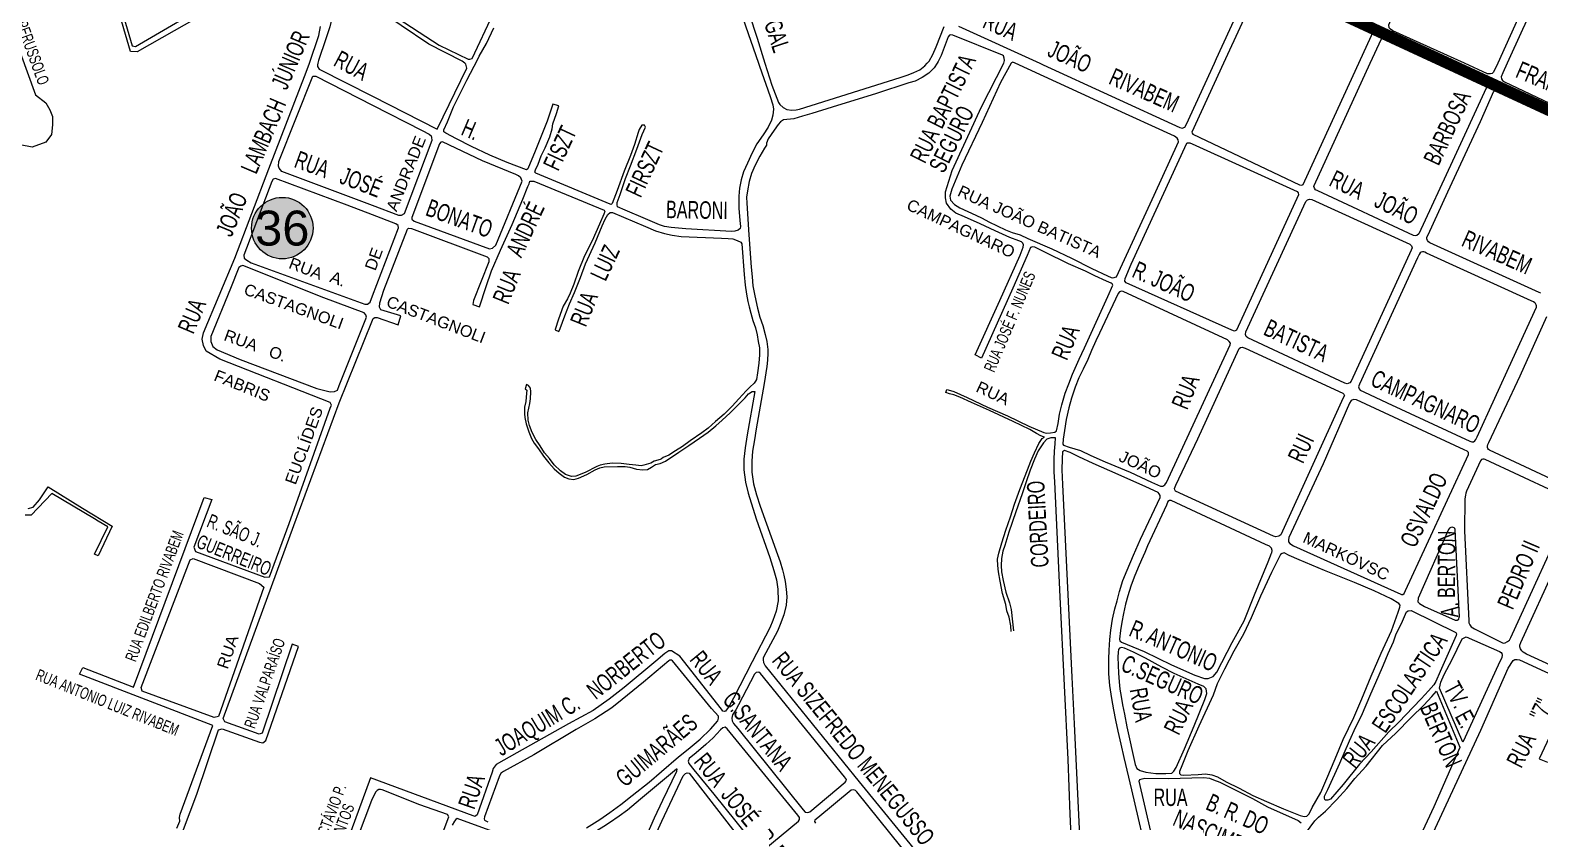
# Model space of a CAD drawing. Header units: millimetres. Extents: x 617885 to 663705, y 7172943 to 7234736.
# Drawn here: x 646306 to 647603, y 7182148 to 7182828 of the extents above; entities that cross this region are included whole.
import ezdxf
from ezdxf.enums import TextEntityAlignment as Align

# ---------------------------------------------------------------- set-up
doc = ezdxf.new("R2010")
doc.units = ezdxf.units.MM
doc.layers.add('BAIRROS', color=12, linetype='Continuous')
doc.layers.add('Equipamentos Públicos', color=171, linetype='Continuous')
doc.layers.add('TOP_VIAS 10.000', color=7, linetype='Continuous', lineweight=9)
doc.layers.add('VIAS', color=7, linetype='Continuous', lineweight=5)
doc.styles.add('LDUP', font='LDUP.SHX')
doc.styles.get("Standard").update_dxf_attribs({"font": 'arial.ttf'})

msp = doc.modelspace()

# ---------------------------------------------------------------- hatches: boundary and pattern name
at = {"layer": 'Equipamentos Públicos', "true_color": 0xb3b3ff}
h = msp.add_hatch(color=151, dxfattribs=at)
edge = h.paths.add_edge_path()
edge.add_arc((646522.5, 7182658.3), 26.4, 0, 360)

# ---------------------------------------------------------------- linework, layer by layer
at = {"layer": 'BAIRROS', "lineweight": 40, "ltscale": 0.3, "const_width": 10}
for points in [[(647338.6, 7183238.9), (647837.5, 7184326), (648625.4, 7184374.7), (648591.3, 7184288.4), (648446.9, 7183983), (648825.2, 7183808), (648825.2, 7183808), (648846.3, 7183787.4), (648932.3, 7183702.3), (648957.4, 7183675.6), (648789.6, 7183531.3), (648725.5, 7183477.1), (648609.8, 7183399.8), (648579.8, 7183378.7), (648494, 7183322.3), (648554.5, 7183300.8), (648182.7, 7182495), (647174.2, 7182961.9), (647236.6, 7183017.4), (647338.6, 7183238.9)], [(647173.9, 7182962), (648182.4, 7182495.1)]]:
    msp.add_lwpolyline(points, dxfattribs=at)
at = {"layer": 'Equipamentos Públicos', "color": 7, "lineweight": 5}
msp.add_circle((646522.5, 7182658.3), 26.4, dxfattribs=at)
at = {"layer": 'VIAS', "color": 253, "ltscale": 0.3}
for points in [[(646245.5, 7182951.9), (646310.5, 7182772.9), (646319.3, 7182765.9), (646322.6, 7182759.8), (646325, 7182754.1), (646325, 7182747.1), (646324, 7182738.6), (646319.3, 7182732), (646307.6, 7182727.8), (646297.2, 7182729.7)], [(646382.7, 7182851.7), (646393.4, 7182814.9), (646396.4, 7182814.3), (646467.1, 7182855.8)], [(646469.9, 7182850.6), (646397.8, 7182809.7), (646391.9, 7182810.1), (646380.1, 7182851)], [(646431.9, 7182142.8), (646434.5, 7182148.8), (646434.2, 7182151.8), (646434.7, 7182154.7), (646462.8, 7182231), (646348.1, 7182275.2), (646351, 7182280.8), (646394.5, 7182263.8), (646455.3, 7182426.8), (646462, 7182425), (646446.6, 7182384.3), (646448, 7182380.4), (646507.4, 7182358.3), (646511.6, 7182358.7), (646528.5, 7182404.5), (646563.7, 7182503.7), (646564.7, 7182506.2), (646563.7, 7182508.4), (646468.8, 7182545.8), (646457.2, 7182552.6), (646454.9, 7182557.4), (646453.6, 7182562.9), (646454.9, 7182568.3), (646481.6, 7182632.5), (646511, 7182709.2), (646543.1, 7182792.2), (646545.8, 7182800), (646553.8, 7182823.8), (646555.3, 7182831.6)], [(646304.1, 7182417.3), (646308.3, 7182418.5), (646313.8, 7182424.7), (646321.3, 7182435.9), (646350.7, 7182417.8), (646376.3, 7182402.1), (646364.2, 7182376.7), (646361, 7182378.3), (646372.6, 7182401.7), (646364.2, 7182406.6), (646361, 7182408.6), (646324.5, 7182430.4), (646306.7, 7182411.6), (646301.5, 7182411.6)], [(647509.9, 7182135), (647552.5, 7182227), (647576.2, 7182280.1), (647580.3, 7182286.8), (647581.8, 7182287.6), (647583.9, 7182287.8), (647585.7, 7182287.5), (647629.4, 7182267.4)], [(647630.9, 7182262.2), (647602.8, 7182202.3), (647610, 7182199.4)]]:
    msp.add_lwpolyline(points, dxfattribs=at)
at = {"layer": 'VIAS', "color": 253}
for points in [[(646655.5, 7182743.4), (646681.1, 7182795.8), (646680.3, 7182799.1), (646679.3, 7182800), (646677.2, 7182801.8), (646648.3, 7182816.2), (646624.7, 7182832.3), (646612.1, 7182840.9), (646600, 7182850.6), (646577.1, 7182868.9), (646558.5, 7182883.1), (646557, 7182883.5), (646555.9, 7182882.8), (646555.6, 7182880.8), (646564.4, 7182836.2), (646563.4, 7182831.3), (646559.9, 7182821), (646553.6, 7182802.4), (646553, 7182800), (646552.7, 7182798.6), (646552.7, 7182797.1), (646554.2, 7182794.8), (646600, 7182771.6)], [(647518.4, 7182800), (647554.2, 7182783.5), (647555.9, 7182782.5), (647556.7, 7182781.8), (647557, 7182780.9), (647557.2, 7182780.1), (647557.3, 7182779.2), (647557.1, 7182778.5), (647528.3, 7182715.7), (647499.3, 7182653.5), (647497.5, 7182651.8), (647496.3, 7182651.6), (647494.7, 7182652), (647412.4, 7182690.2), (647410.6, 7182691.2), (647409.6, 7182692.5), (647409.1, 7182694), (647409.3, 7182695), (647457.5, 7182800), (647467.1, 7182820.9), (647469.5, 7182822), (647470.8, 7182821.7), (647502, 7182807.5)], [(647150.4, 7182800.9), (647149.1, 7182800.4), (647148.9, 7182800), (647139.8, 7182783.5), (647123.9, 7182748.9), (647106.5, 7182712.5), (647098, 7182691.8), (647096.1, 7182685.8), (647096.9, 7182682.3), (647100.3, 7182678.5), (647104.7, 7182675.8), (647118.6, 7182669.4), (647123.9, 7182666.9), (647129.6, 7182663.8), (647144.1, 7182656.9), (647149.7, 7182654.6), (647156.6, 7182652.4), (647163.2, 7182649.5), (647183.9, 7182640.6), (647200.7, 7182632.6), (647218.2, 7182623.7), (647231.8, 7182617.3), (647234.9, 7182616), (647236.4, 7182615.5), (647239.4, 7182616.3), (647271.8, 7182686.5), (647292.7, 7182732.4), (647292.5, 7182734.2), (647291.6, 7182735.6), (647289.4, 7182737.3), (647233.9, 7182762.4), (647152.4, 7182800)], [(646478, 7182606.4), (646461, 7182565.2), (646461.1, 7182560.8), (646462.7, 7182556.7), (646466.6, 7182553.8), (646486.3, 7182545.5), (646552.1, 7182520.6), (646563.5, 7182517.6), (646567.3, 7182517.9), (646569.8, 7182519.2), (646571.4, 7182523.1), (646594.9, 7182581.9), (646594.4, 7182583.9), (646592.8, 7182585.6), (646558.2, 7182598.5), (646488.7, 7182626.2), (646487, 7182625.6), (646485.2, 7182624.4)], [(646464, 7182237.9), (646402.1, 7182260.6), (646401.1, 7182263.6), (646443.2, 7182373.2), (646446, 7182374.3), (646502.8, 7182353), (646506.7, 7182349.9), (646467.8, 7182238.8)]]:
    msp.add_lwpolyline(points, close=True, dxfattribs=at)
for points in [[(647103.6, 7182831.8), (647173.6, 7182800), (647176.5, 7182798.7), (647293.8, 7182744.7), (647295.9, 7182744.2), (647298.3, 7182745), (647299.7, 7182747.5), (647323.6, 7182800), (647325.4, 7182804), (647356.7, 7182872.1)], [(647304.2, 7182741), (647304.5, 7182740), (647305.1, 7182739), (647396.8, 7182695.4), (647398.6, 7182695.2), (647399.9, 7182695.7), (647413.9, 7182726.4), (647447.7, 7182800), (647458.5, 7182823.7), (647459.1, 7182825.5), (647458.4, 7182826.9), (647457.2, 7182828), (647367.3, 7182869.5), (647365.5, 7182870.1), (647363.7, 7182869.8), (647362.8, 7182868.4), (647331.4, 7182800), (647304.3, 7182740.8)], [(647609.7, 7182874.7), (647588.5, 7182828.9), (647575.2, 7182800), (647571.4, 7182791.7), (647570.1, 7182788.3), (647570.2, 7182786.6), (647571.1, 7182785.2), (647572.8, 7182784), (647617.1, 7182763.2)], [(646917.3, 7182862.7), (646930.6, 7182821.6), (646937.3, 7182800), (646943.2, 7182781), (646949, 7182766.1), (646950.2, 7182764.4), (646953.1, 7182761.9), (646956.2, 7182760.2), (646960.4, 7182759.6), (646964.2, 7182759.9), (646967.1, 7182760.5), (647053.6, 7182787.7), (647060.4, 7182790), (647065.4, 7182792), (647070.4, 7182794.4), (647074.8, 7182797.8), (647076.8, 7182800), (647078.4, 7182801.8), (647081.6, 7182807.4), (647084.6, 7182813.9), (647091.4, 7182831.5)], [(647538.4, 7182800), (647477, 7182827.9), (647474.9, 7182829.3), (647473.7, 7182830.5), (647473.6, 7182832.8), (647485.2, 7182860.5), (647486.2, 7182862), (647487.4, 7182862.8), (647492, 7182861.8), (647513.1, 7182857.6), (647531.2, 7182856.3), (647564.2, 7182854.8), (647587.7, 7182853.8), (647589.3, 7182852.9), (647589.9, 7182851.8), (647590, 7182850.8), (647589.3, 7182848.9), (647584.4, 7182838.1), (647567.1, 7182800), (647563.6, 7182792.4), (647562.3, 7182791.1), (647560.8, 7182790.7), (647558.4, 7182790.9), (647538.4, 7182800)], [(646616.3, 7182842.1), (646657.4, 7182815.6), (646682.3, 7182803.3), (646683.8, 7182803.4), (646685.6, 7182804.1), (646703.7, 7182842.4)], [(646918.4, 7182838.8), (646931.7, 7182800), (646932.5, 7182797.5), (646941.9, 7182771.3), (646944, 7182764.3), (646944.6, 7182760.5), (646944.1, 7182755.3), (646942.8, 7182751), (646940, 7182745.1), (646935.8, 7182738.4), (646930.4, 7182730.7), (646926.2, 7182722.9), (646922.3, 7182714.1), (646919, 7182706.5), (646916.8, 7182699.8), (646915.4, 7182692.5), (646915, 7182685.6), (646915, 7182675.5), (646915.7, 7182664.8), (646916.3, 7182659.6), (646915.9, 7182658), (646914.3, 7182656.6), (646911.4, 7182655.6), (646908.7, 7182655.5), (646869.2, 7182657.7), (646856.6, 7182658.7), (646851.1, 7182659.8), (646846.6, 7182661.2), (646834.7, 7182666.2), (646817.2, 7182673.7), (646810.5, 7182676.6), (646810.3, 7182678.3), (646810.4, 7182680.2), (646812.8, 7182687.3), (646817.4, 7182700.9), (646821.9, 7182711.8), (646827.1, 7182726), (646831.9, 7182738.7), (646834.7, 7182745.1), (646833.8, 7182746.6), (646831.6, 7182746.7), (646829.3, 7182743), (646828.3, 7182740.3), (646825.1, 7182730.2), (646821.8, 7182720.8), (646816.3, 7182707.1), (646810.4, 7182690.5), (646806.1, 7182679.5), (646805.1, 7182678.6), (646804.2, 7182679), (646740.5, 7182705.4), (646739.4, 7182706.4), (646740, 7182708.3), (646742.3, 7182713.3), (646745.1, 7182720.3), (646748.4, 7182727.2), (646752.3, 7182736.8), (646754.4, 7182743.6), (646755, 7182747.9), (646758.1, 7182756.9), (646760.1, 7182763.4), (646755.1, 7182764.8), (646754.2, 7182762.1), (646750, 7182750.2), (646739.7, 7182724.5), (646733.4, 7182709.1), (646732.4, 7182708.4), (646715.9, 7182714.8), (646700.8, 7182721), (646685.1, 7182728.4), (646672.2, 7182735.1), (646663, 7182739.8), (646661.3, 7182740.9), (646661.2, 7182742.7), (646664.6, 7182749.7), (646669.7, 7182762.5), (646675.3, 7182774), (646681.2, 7182785.3), (646687.5, 7182797.4), (646688.8, 7182800), (646691.8, 7182806), (646698.1, 7182816.8), (646704.3, 7182830.5)], [(647148.9, 7182311.8), (647148.7, 7182316.6), (647147.1, 7182324), (647145.3, 7182329.6), (647144.3, 7182335), (647141.4, 7182344.5), (647139.4, 7182355.1), (647138.1, 7182362.9), (647137.4, 7182368.4), (647137.2, 7182373.8), (647138.2, 7182378.9), (647141, 7182388), (647144.3, 7182398.8), (647148.4, 7182410.3), (647151.9, 7182421.1), (647156.5, 7182433.8), (647163.1, 7182450.5), (647165.8, 7182458), (647168.9, 7182465.2), (647172.7, 7182473.2), (647175.6, 7182477.5), (647177.6, 7182478.7), (647176.6, 7182479.1), (647174.4, 7182479.8), (647170.7, 7182481.8), (647164.9, 7182485.2), (647150.7, 7182492), (647130.3, 7182501.6), (647114.7, 7182508.5), (647104.8, 7182513), (647099.6, 7182515), (647095.8, 7182516), (647092.9, 7182517), (647093.5, 7182519.7), (647094.9, 7182519.4), (647099.7, 7182518), (647111.1, 7182512.7), (647128.7, 7182504.4), (647145.8, 7182496.9), (647164.1, 7182488.2), (647176.9, 7182482.6), (647179.1, 7182482.2), (647182.6, 7182482.4), (647186.4, 7182483), (647188, 7182484), (647189.2, 7182490.5), (647190.5, 7182498.5), (647192.4, 7182506.6), (647195.4, 7182516.5), (647198.4, 7182524.4), (647201.6, 7182532.8), (647207.5, 7182545.6), (647212, 7182555.3), (647232.1, 7182599.6), (647236.2, 7182609.2), (647235.8, 7182610.3), (647234.9, 7182610.9), (647230.8, 7182612.8), (647220.8, 7182617.2), (647212.8, 7182621.4), (647198.3, 7182627.5), (647177.9, 7182637.5), (647169.2, 7182641.8), (647167.2, 7182642.2), (647165.6, 7182641.5), (647162.8, 7182634.7), (647150.4, 7182606.6), (647123.3, 7182546.6), (647118.1, 7182549.5), (647139.3, 7182596.1), (647156.7, 7182635), (647159.1, 7182641.9), (647159.4, 7182643.8), (647158.9, 7182645.3), (647157.7, 7182646.6), (647155.6, 7182647.5), (647147.7, 7182650.3), (647135.3, 7182656), (647122.2, 7182662.1), (647108.9, 7182667.9), (647101.3, 7182671.2), (647097.2, 7182674.6), (647093.3, 7182679.8), (647092.5, 7182684.3), (647092.5, 7182689.6), (647098.1, 7182707.8), (647123.3, 7182762.6), (647142.7, 7182800), (647143.1, 7182802.2), (647143, 7182804.3), (647142.3, 7182806.2), (647141.4, 7182806.9), (647098.9, 7182824.2), (647097.2, 7182824.4), (647095.8, 7182824), (647094.8, 7182822.7), (647088.8, 7182806.7), (647086.3, 7182801.5), (647085.3, 7182800), (647082.7, 7182796), (647078.2, 7182791.5), (647072.5, 7182787.6), (647066.3, 7182784.6), (647060.9, 7182783), (647033.2, 7182773.8), (646995.2, 7182762.1), (646977.5, 7182756.9), (646969.5, 7182754.4), (646962, 7182752.2), (646953.3, 7182751.4), (646950.6, 7182749.7), (646948.8, 7182747.3), (646945.3, 7182742.4), (646940.2, 7182735), (646938.6, 7182731.2), (646938.6, 7182729.6), (646936.8, 7182726.9), (646932.9, 7182720.2), (646928.9, 7182712.4), (646925.8, 7182705.3), (646923.8, 7182698.2), (646922.2, 7182690.4), (646921.6, 7182684.8), (646921.7, 7182679.8), (646923.5, 7182652.4), (646925.4, 7182624.7), (646926.2, 7182616.4), (646927, 7182608.8), (646928.5, 7182600.1), (646930.8, 7182589.4), (646932.8, 7182581.7), (646935.5, 7182574.5), (646937.6, 7182567), (646938.8, 7182560.9), (646939.7, 7182554), (646939.9, 7182550.9), (646939.6, 7182544.8), (646938.9, 7182539.4), (646936.6, 7182524.7), (646929.7, 7182485.9), (646928.2, 7182476.5), (646926.7, 7182466.6), (646925.9, 7182458), (646926.1, 7182448.6), (646927.4, 7182438.6), (646930.1, 7182429.1), (646933.2, 7182419.3), (646948.1, 7182377.9), (646950.3, 7182371.7), (646952.3, 7182364.8), (646953.6, 7182360), (646954.8, 7182354.7), (646955.5, 7182348.2), (646956.1, 7182341.4), (646955.5, 7182334.3), (646953.5, 7182326.1), (646950.5, 7182317.6), (646948, 7182312.1), (646938.2, 7182293.4), (646935.8, 7182289.1), (646935.8, 7182287.4), (646936.2, 7182285), (646937.4, 7182282.1), (647018.4, 7182182.5), (647070.8, 7182118.4)], [(647395.8, 7182686.9), (647356.6, 7182601.3), (647342.7, 7182570.6), (647340.9, 7182569.8), (647338.5, 7182570.6), (647247.7, 7182611.3), (647246.6, 7182612.8), (647246.8, 7182614.9), (647252.2, 7182627.3), (647299.9, 7182731.3), (647300.4, 7182731.6), (647302.5, 7182731.5), (647304.4, 7182730.8), (647394.7, 7182689.8), (647395.5, 7182688.6), (647395.8, 7182686.9), (647395.8, 7182686.9)], [(647202.8, 7182087.6), (647199.6, 7182154.7), (647197.8, 7182201.8), (647194.8, 7182265.2), (647191.1, 7182341.5), (647186.4, 7182440.3), (647186, 7182449), (647185.8, 7182459.5), (647186.1, 7182466.6), (647186.7, 7182472.9), (647187.1, 7182478.2), (647183.1, 7182478), (647179.6, 7182477), (647176.6, 7182473.8), (647172.2, 7182467), (647169.1, 7182459.8), (647165.3, 7182450.3), (647161.9, 7182440.2), (647158.5, 7182429.9), (647152.8, 7182414.5), (647146.9, 7182397), (647143.6, 7182385.7), (647141.9, 7182380.6), (647140.5, 7182374.3), (647140.2, 7182368.5), (647140.5, 7182363.1), (647142, 7182355.4), (647144.4, 7182345.6), (647147.5, 7182336.3), (647148.8, 7182330.5), (647150.2, 7182320), (647150.8, 7182312.2)], [(647267.8, 7182110.5), (647252.7, 7182175.6), (647246.1, 7182203.6), (647243.6, 7182215), (647240.9, 7182226), (647239, 7182235.6), (647237.1, 7182244.3), (647235.4, 7182254.1), (647233.8, 7182265.2), (647232.9, 7182275.4), (647232.8, 7182288), (647233.1, 7182295.8), (647233.6, 7182304.9), (647234.5, 7182312.8), (647236.1, 7182322.2), (647238, 7182331.2), (647239.9, 7182338.2), (647241.9, 7182346.1), (647245, 7182355.4), (647248.7, 7182364.5), (647254, 7182377.2), (647260, 7182391), (647277, 7182426.8), (647277, 7182428.7), (647276.2, 7182430.1), (647275.2, 7182431.1), (647264.8, 7182436), (647240.8, 7182446.6), (647219.4, 7182456), (647207.1, 7182461.7), (647199.7, 7182465.4), (647194.9, 7182467.2), (647193, 7182466.1), (647192.7, 7182460), (647192.5, 7182450.5), (647192.9, 7182438.1), (647201.2, 7182272.4), (647203.1, 7182232.5), (647207.6, 7182136.2)], [(647482.2, 7182335.8), (647475.4, 7182339.8), (647461, 7182346.7), (647443.9, 7182353.7), (647418.1, 7182364.1), (647396.4, 7182373.4), (647387.8, 7182377), (647383.6, 7182379.2), (647381.9, 7182378.7), (647380.4, 7182377.8), (647379.1, 7182375), (647372.7, 7182362.3), (647363.1, 7182342.1), (647355.2, 7182323.5), (647348.6, 7182309.3), (647340.4, 7182294.8), (647332.4, 7182279.3), (647325.9, 7182266.9), (647322.5, 7182257.1), (647310.3, 7182230.4), (647300.7, 7182209.3), (647295.6, 7182196.4), (647293.7, 7182191.3), (647293.7, 7182189.7), (647294.7, 7182188.5), (647297.3, 7182188.3), (647309.5, 7182189), (647315.9, 7182189.3), (647321.3, 7182188.7), (647326.2, 7182187), (647333.7, 7182182.7), (647344.8, 7182177.2), (647356.5, 7182170.9), (647368.4, 7182165.7), (647382.9, 7182159.5), (647397.2, 7182153.7), (647400.8, 7182152.7), (647402.9, 7182153.2)], [(647443.3, 7182237.9), (647450.2, 7182253.8), (647458.3, 7182273.3), (647466.9, 7182293.1), (647475.7, 7182312.3), (647481.6, 7182328.3), (647483, 7182332.6), (647483.3, 7182334.4), (647482.2, 7182335.8)], [(647537, 7182216.5), (647517, 7182263.1), (647518.2, 7182268.3), (647521.2, 7182274.8), (647527.8, 7182287.7), (647536.6, 7182305.5), (647538.2, 7182306.4), (647539.9, 7182307), (647568.5, 7182294.5), (647570, 7182293.7), (647570.7, 7182292.7), (647570.9, 7182291.3), (647570.5, 7182289.5), (647567.4, 7182282.7), (647537.4, 7182217.2), (647537, 7182216.5)], [(646783.9, 7182143.1), (646795.5, 7182150.1), (646804.1, 7182156.1), (646813.4, 7182163.1), (646823.3, 7182170.7), (646837.7, 7182182.3), (646848.4, 7182191.3), (646863.1, 7182203.9), (646871.2, 7182210.7), (646881.6, 7182219.2), (646890.6, 7182227.9), (646896.9, 7182234.9), (646897.4, 7182237.2), (646897.3, 7182238.9), (646891.3, 7182245.5), (646857.8, 7182286.6), (646856.9, 7182287.2), (646855.7, 7182287.2), (646854.6, 7182286.5), (646833, 7182268.3), (646814.7, 7182253.2), (646805.7, 7182246.2), (646791.2, 7182236.8), (646775.2, 7182227.5), (646738.7, 7182205.9), (646712.5, 7182191.5), (646710.9, 7182190.4), (646710.2, 7182189.9), (646708.8, 7182186.9), (646696.3, 7182152.6), (646695.9, 7182150.9), (646696.4, 7182149.6), (646699.2, 7182148.1)], [(647402, 7182138.3), (647410, 7182149.1), (647413.1, 7182152.3), (647419.2, 7182157.5), (647428.6, 7182167.2), (647437.4, 7182176.8), (647444.4, 7182185.3), (647453.9, 7182196), (647468.1, 7182213.7), (647479.5, 7182224.5), (647492.6, 7182237.8), (647503.5, 7182248.5), (647510.5, 7182255.8), (647514.5, 7182260.5), (647534.6, 7182212.3)], [(647402.9, 7182153.2), (647404.9, 7182155), (647407.6, 7182160.4), (647415.2, 7182173.5), (647420.1, 7182185.5), (647427.4, 7182202.3), (647434.2, 7182218.8), (647443.3, 7182237.9)], [(647534.6, 7182212.3), (647534.5, 7182212), (647512.1, 7182161), (647473.8, 7182078.7)], [(646641.5, 7182089), (646665.6, 7182152.5), (646664.6, 7182154.5), (646640.8, 7182162.9), (646608.2, 7182175.7), (646607, 7182176.1), (646605.5, 7182176), (646603.9, 7182175.2), (646603, 7182174.1), (646601.7, 7182172), (646599.3, 7182166.4), (646561.5, 7182067.1)], [(647073.1, 7182103.4), (647016.2, 7182174), (647015.1, 7182175.2), (647013.6, 7182175.7), (647011.5, 7182175.5), (646982.8, 7182151.6), (646980.2, 7182149.7), (646980, 7182148.5), (646980.8, 7182147.1)], [(646744.5, 7182125), (646672.9, 7182151.1), (646671.7, 7182150.2), (646670.6, 7182148.8), (646668.4, 7182145.3)]]:
    msp.add_lwpolyline(points, dxfattribs=at)
at = {"layer": 'VIAS', "color": 253, "flags": 128}
for points in [[(646600, 7182677.6), (646522.1, 7182706.8), (646519.9, 7182709.9), (646519.3, 7182711.6), (646519.6, 7182715.4), (646548.6, 7182788.9), (646551.3, 7182788.9), (646600, 7182764), (646642.7, 7182742.2), (646648.7, 7182739), (646650.4, 7182737.7), (646650.8, 7182736.3), (646651.1, 7182733.7), (646627.1, 7182670.5), (646624.7, 7182669.2), (646622.7, 7182669.1)], [(646728.6, 7182698.6), (646727.6, 7182701.5), (646725.6, 7182703.3), (646723.2, 7182704.4), (646694.6, 7182716), (646660.3, 7182732.3), (646658.8, 7182732), (646657.5, 7182730.7), (646633.7, 7182667.5), (646633.7, 7182665.9), (646635.7, 7182664.3), (646700.6, 7182640.4), (646703.1, 7182641), (646706.1, 7182643.5)], [(646600, 7182669.7), (646578.2, 7182678.1), (646516.7, 7182700.8), (646514.7, 7182700.3), (646513.5, 7182698.2), (646489.3, 7182635.1), (646489.8, 7182632.6), (646492, 7182630.7), (646495.8, 7182628.6), (646593.3, 7182592.9), (646595.8, 7182593), (646597.9, 7182594.6), (646600, 7182600), (646622.4, 7182658.6), (646622.1, 7182660.4), (646620.1, 7182661.9)], [(647441, 7182526.7), (647439.9, 7182525.3), (647437.8, 7182524.5), (647435.8, 7182525.2), (647352.4, 7182564), (647350.9, 7182565.2), (647350.3, 7182566.8), (647350.7, 7182569.3), (647402.2, 7182681.2), (647403.6, 7182682.7), (647405.2, 7182683.3), (647407.4, 7182682.9), (647491.7, 7182644.5), (647493, 7182643.2), (647493.6, 7182641.3), (647492.8, 7182639.3)], [(647472.1, 7182508.1), (647543.2, 7182475.2), (647544.9, 7182474.7), (647546.2, 7182474.8), (647547.3, 7182475.5), (647548.2, 7182476.8), (647549.3, 7182479.1), (647579.7, 7182545.4), (647600.3, 7182590.3), (647600.4, 7182591.5), (647600.2, 7182592.5), (647599.6, 7182593.4), (647598.9, 7182594.2), (647597.9, 7182594.9), (647595.8, 7182595.8), (647506, 7182636.9), (647504.5, 7182637.5), (647503.5, 7182637.8), (647502.4, 7182637.8), (647501.4, 7182637.5), (647500.5, 7182637), (647499.5, 7182635.7), (647498.2, 7182632.7), (647448.2, 7182524.3), (647447.6, 7182522.9), (647447.5, 7182521.8), (647448.1, 7182520.3), (647448.9, 7182519.1), (647451.9, 7182517.6)], [(647193.3, 7182472.6), (647193.9, 7182471.7), (647198.9, 7182470.1), (647208.4, 7182467.1), (647217.5, 7182463), (647229.8, 7182457.6), (647251.2, 7182448.5), (647269.5, 7182440), (647277.2, 7182436.7), (647277.2, 7182436.7), (647279.2, 7182436.5), (647281.1, 7182437.7), (647282.5, 7182439.7), (647337.1, 7182558), (647337.3, 7182559.3), (647336.4, 7182560.8), (647334.8, 7182562.2), (647245.2, 7182603.9), (647243.7, 7182604.2), (647242.1, 7182603.6), (647240.9, 7182602.1), (647224.7, 7182568), (647221.8, 7182561.5), (647218.1, 7182553.1), (647214.7, 7182545.3), (647210.8, 7182537.2), (647207.2, 7182529.7), (647203.9, 7182521.5), (647200.9, 7182512.3), (647198.4, 7182503.9), (647196.2, 7182493.8), (647194.7, 7182484.3), (647193.7, 7182477.1)], [(647434.1, 7182516.5), (647434.9, 7182515.7), (647435.3, 7182514.5), (647434.3, 7182512.6), (647380.7, 7182394.9), (647379, 7182393.7), (647376.4, 7182393.1), (647374.3, 7182393.5), (647290.3, 7182432.3), (647289.6, 7182433.4), (647289.4, 7182434.7), (647290.4, 7182437.3), (647309.3, 7182477.2), (647344.8, 7182555), (647345.9, 7182555.8), (647347.5, 7182556.1), (647349.9, 7182555.2)], [(647439.8, 7182508), (647417.1, 7182455.9), (647387.7, 7182392.5), (647387.2, 7182390.5), (647387.3, 7182388.8), (647388.4, 7182387.3), (647391.6, 7182385.4), (647483.7, 7182343.8), (647484.4, 7182343.5), (647485.6, 7182343.4), (647486.6, 7182344.3), (647487.9, 7182346.9), (647542.1, 7182463.9), (647542, 7182465.5), (647540.9, 7182466.7), (647538.3, 7182467.9), (647445.8, 7182510.8), (647443.2, 7182511), (647441.2, 7182510.3)], [(647242.1, 7182305), (647242.2, 7182303.8), (647243.7, 7182302.6), (647263.2, 7182294.4), (647286.7, 7182283.2), (647306.8, 7182274.1), (647315, 7182271.2), (647318.3, 7182271.2), (647322.4, 7182273), (647325.6, 7182276.9), (647338.8, 7182302.4), (647349.1, 7182320.9), (647358, 7182343.1), (647369.7, 7182371.6), (647372.7, 7182378.9), (647373, 7182379.3), (647373.1, 7182381.2), (647372.7, 7182383.4), (647371, 7182385), (647367.6, 7182386.5), (647286.3, 7182424.2), (647284.9, 7182424.3), (647283.6, 7182423.4), (647282.3, 7182420.4), (647266.2, 7182385.2), (647263.8, 7182379.5), (647260.9, 7182373.4), (647258.1, 7182366.7), (647254.5, 7182358.5), (647251.7, 7182350.8), (647249.3, 7182342.5), (647247.3, 7182335.3), (647245.4, 7182327.3), (647243.9, 7182319.8), (647242.8, 7182312.6)], [(647498.8, 7182340.5), (647498.5, 7182337.3), (647499.8, 7182335.8), (647504.2, 7182333.3), (647530.6, 7182321.6), (647532.3, 7182321.6), (647533.6, 7182322.4), (647534.1, 7182323.9), (647534.2, 7182324), (647530.6, 7182399.4), (647530.3, 7182400.2), (647529.7, 7182400.7), (647528.8, 7182401.1), (647527.8, 7182401.3), (647526.9, 7182401.2), (647525.7, 7182400.5), (647524.8, 7182399.3)], [(647492.7, 7182329.8), (647531.2, 7182310.8), (647531.7, 7182309.7), (647531.5, 7182308.2), (647517.7, 7182277.4), (647513.9, 7182268.9), (647512.3, 7182265.9), (647507.6, 7182260.8), (647501.2, 7182253.8), (647494.4, 7182246.7), (647482, 7182233.7), (647473.5, 7182225.5), (647458.2, 7182208.3), (647448.4, 7182197.8), (647434.2, 7182180.3), (647423.5, 7182167.8), (647421.1, 7182166.8), (647419.2, 7182166.8), (647418.4, 7182167.3), (647418.1, 7182168.4), (647418.2, 7182170.3), (647421, 7182176.1), (647431.4, 7182198.6), (647439.7, 7182217.9), (647445.1, 7182229.8), (647450, 7182239.2), (647458.1, 7182258.3), (647464.4, 7182272.6), (647468.9, 7182283), (647473, 7182292.9), (647477.5, 7182302.9), (647479.9, 7182309.6), (647484.5, 7182318.7), (647488.6, 7182328.5), (647490.1, 7182329.6)], [(647241, 7182294), (647240.7, 7182289.6), (647240.9, 7182282.8), (647241.2, 7182275.9), (647241.7, 7182268.5), (647242.4, 7182262.3), (647243.4, 7182255.8), (647244.7, 7182248.8), (647246.2, 7182240.8), (647248.4, 7182229.9), (647255.5, 7182197.4), (647257, 7182194), (647259.7, 7182192.3), (647264.7, 7182191), (647273.3, 7182189.8), (647281.8, 7182189.8), (647287, 7182190), (647288.8, 7182191.7), (647290.7, 7182195), (647298, 7182210.8), (647306.2, 7182230.6), (647315.5, 7182253.3), (647317, 7182258.5), (647316.4, 7182262.5), (647314.6, 7182264.5), (647309.7, 7182266.6), (647302, 7182269.9), (647289.1, 7182275.7), (647278.3, 7182281.2), (647264.4, 7182288.9), (647254, 7182293.9), (647246.4, 7182297.4), (647243.8, 7182298), (647242.1, 7182297.4), (647241.3, 7182296.3)], [(646970.1, 7182158.5), (646972, 7182156.5), (646974.3, 7182156.2), (646976, 7182156.8), (647006.2, 7182182.3), (647007, 7182183.5), (647007.3, 7182184.6), (647005.7, 7182186.8), (646933.5, 7182275.6), (646932, 7182276.8), (646929.9, 7182276.5), (646928.3, 7182275.2), (646914.6, 7182248.7), (646912.2, 7182244.4), (646909.3, 7182240), (646908.8, 7182237.4), (646909, 7182234.9), (646910.4, 7182232.7), (646914, 7182228.4)], [(646904.7, 7182228.2), (646903.2, 7182229.4), (646901.1, 7182229.1), (646899.2, 7182227.2), (646892.7, 7182220.3), (646886.5, 7182214.6), (646878.2, 7182207.6), (646872.1, 7182202.5), (646871.4, 7182200.2), (646871.9, 7182198.3), (646876.3, 7182192.8), (646893.5, 7182171.9), (646932.2, 7182123.7), (646933.5, 7182123.1), (646935, 7182123.1), (646936.4, 7182124.2), (646966.1, 7182148.7), (646966.9, 7182150.2), (646967.1, 7182151.8), (646965.5, 7182153.8), (646947.6, 7182175.9)], [(646819.1, 7182099), (646842.5, 7182151.7), (646842.5, 7182151.7), (646849.5, 7182166.8), (646861.5, 7182191.7), (646861.8, 7182193.5), (646861.2, 7182193.5), (646830.4, 7182167.6), (646819.2, 7182158.3), (646812.1, 7182153.2), (646803.8, 7182147.4), (646798.9, 7182144.2), (646792.9, 7182140.4), (646770.4, 7182126.9), (646768.8, 7182125.4), (646768.7, 7182123.9), (646769.1, 7182122.5), (646770.8, 7182120.6), (646787.5, 7182111.9), (646815, 7182099.4), (646817.6, 7182098.8)], [(646826.3, 7182099.4), (646848.8, 7182148.9), (646867.1, 7182187.7), (646868.9, 7182189.8), (646870.6, 7182190.2), (646872.1, 7182189.9), (646925.9, 7182120.3), (646927.1, 7182118.7), (646927.2, 7182117.4), (646926.8, 7182116.1), (646920.4, 7182110.7), (646911.7, 7182103.4), (646908.6, 7182100.4), (646906.1, 7182096.4), (646894.2, 7182065.7), (646894.2, 7182065.7), (646893.2, 7182064.7), (646891.6, 7182065), (646828.4, 7182093.8), (646827, 7182095.1), (646826.1, 7182097.1)]]:
    msp.add_lwpolyline(points, close=True, dxfattribs=at)
for points in [[(647604.2, 7182602.5), (647602.8, 7182602.9), (647508.8, 7182645.5), (647507.5, 7182646.6), (647506.7, 7182647.7), (647506.2, 7182649), (647506.3, 7182650.5), (647507.2, 7182652.5), (647524.1, 7182689.4), (647552.2, 7182749.8), (647563.8, 7182775.9), (647564.9, 7182776.7), (647566.3, 7182776.9), (647567.6, 7182777), (647570.9, 7182776), (647662.4, 7182733.5)], [(646431.9, 7182126.3), (646449, 7182171.9), (646467.8, 7182227.3), (646470.7, 7182228.2), (646502.9, 7182216.6), (646505.7, 7182216.1), (646508.4, 7182218), (646536.5, 7182298.8), (646531, 7182300.7), (646505.2, 7182224.4), (646502.5, 7182223.5), (646473, 7182234.1), (646471.6, 7182237), (646532.5, 7182402.7), (646571.5, 7182508.2), (646600, 7182579.1), (646600.7, 7182580.7), (646602.1, 7182581.6), (646603.9, 7182581.6), (646622.1, 7182575.2), (646624.3, 7182582.8), (646607.3, 7182588.2), (646605.9, 7182590.5), (646606.3, 7182594), (646609.8, 7182604.9), (646630.1, 7182657.5), (646630.9, 7182658.2), (646633.4, 7182658), (646698.6, 7182633.5), (646699.9, 7182632.1), (646699.9, 7182629.3), (646686.9, 7182596.1), (646686.2, 7182592.6), (646692, 7182590.7), (646697.7, 7182608.1), (646702.4, 7182621.6), (646710, 7182639.3), (646720.1, 7182661.5), (646729.1, 7182683.1), (646733.6, 7182694.1), (646734.7, 7182696.4), (646735.2, 7182698.5), (646738.7, 7182698.7), (646799.2, 7182673.7), (646799.6, 7182672.7), (646798.8, 7182670.4), (646795.2, 7182661.8), (646788.7, 7182647.4), (646782.3, 7182634.4), (646776.8, 7182621), (646773.1, 7182610), (646769.8, 7182602.5), (646767.5, 7182597.5), (646763.8, 7182591.2), (646759.8, 7182580.1), (646756.9, 7182571.1), (646756.9, 7182571)], [(646756.9, 7182571), (646760.2, 7182569.6), (646761.4, 7182572), (646765.3, 7182582.9), (646769.4, 7182593.3), (646773.5, 7182603.1), (646778.8, 7182615.9), (646783.2, 7182627.5), (646791.3, 7182645.5), (646797.5, 7182660.3), (646800, 7182665.9), (646802.2, 7182670), (646804.2, 7182671.8), (646806.2, 7182671.7), (646834.7, 7182659.7), (646843.3, 7182656), (646850.9, 7182653.8), (646857.6, 7182652.2), (646865.3, 7182651.2), (646899.9, 7182649.6), (646905.7, 7182649.5), (646909.8, 7182649), (646913.5, 7182647.7), (646916.5, 7182646.1), (646917.5, 7182644.7), (646919.4, 7182618.5), (646920.3, 7182609.3), (646921.5, 7182601.6), (646922.5, 7182595.2), (646923.7, 7182590.8), (646925.3, 7182585.3), (646926.9, 7182578.9), (646929.1, 7182572.5), (646930.5, 7182566.6), (646931.6, 7182560.9), (646932.5, 7182555.3), (646932.6, 7182549.3), (646932, 7182542.4), (646931, 7182534), (646930.1, 7182528.2), (646929.3, 7182526.7), (646928, 7182525), (646924.3, 7182521.6), (646921.1, 7182518.5), (646914.9, 7182511.6), (646909.1, 7182505.3), (646902.4, 7182498.3), (646894.9, 7182492), (646888.5, 7182486.5), (646883, 7182482.3), (646873, 7182475.5), (646866.5, 7182470.8), (646860.5, 7182467), (646854.7, 7182463.1), (646849.9, 7182461.1), (646848.5, 7182460.2), (646847.4, 7182459.4), (646842.2, 7182458.2), (646839.3, 7182456.3), (646833.3, 7182454.5), (646831, 7182454.1), (646826.4, 7182454.6), (646820.7, 7182455.2), (646813.7, 7182456.2), (646806, 7182456.3), (646799.8, 7182455.6), (646795.8, 7182454.7), (646792.7, 7182453.5), (646782.9, 7182448.4), (646774.9, 7182445.1), (646771.1, 7182444.9), (646765.8, 7182446.5), (646761.5, 7182449.7), (646756.2, 7182454.8), (646752.2, 7182460.3), (646747.9, 7182465.3), (646744.2, 7182471.2), (646740.4, 7182476.7), (646737.2, 7182482.7), (646735, 7182488.6), (646733.8, 7182493.2), (646733.5, 7182499.5), (646735.1, 7182507.7), (646735.7, 7182511.5), (646736.1, 7182517.7), (646735.7, 7182520.7), (646734.1, 7182523), (646732.5, 7182524), (646731.3, 7182520.3), (646732.6, 7182519.1), (646732.5, 7182516.6), (646731.7, 7182509.4), (646730.8, 7182504.5), (646730.7, 7182498.6), (646731, 7182495.7), (646732.2, 7182490.1), (646734.4, 7182483.4), (646736.6, 7182477.6), (646738.9, 7182473.6), (646742.6, 7182468.7), (646746.9, 7182462.3), (646751.5, 7182456.7), (646756.2, 7182451.5), (646760.4, 7182447.7), (646765, 7182444.3), (646768.9, 7182443), (646773.2, 7182442.3), (646777.2, 7182443.6), (646784.2, 7182446.7), (646791.4, 7182450.5), (646795.4, 7182452.3), (646799.1, 7182453.1), (646810.5, 7182453.6), (646817.3, 7182453.5), (646821.3, 7182452.9), (646826.9, 7182451.3), (646832.3, 7182450.6), (646836.3, 7182450.9), (646839.8, 7182452.9), (646843.2, 7182455.1), (646847.4, 7182456.1), (646851.8, 7182458.2), (646863.3, 7182465.8), (646871.9, 7182471.6), (646881.2, 7182477.7), (646888.5, 7182483.1), (646895.1, 7182488.5), (646900.6, 7182493.2), (646907.5, 7182499.6), (646913.9, 7182506.1), (646920.2, 7182512.6), (646923.2, 7182516), (646926.3, 7182518), (646928.6, 7182517.9), (646922.1, 7182480.8), (646920.3, 7182469.5), (646919.3, 7182459.8), (646919.3, 7182450.6), (646920.5, 7182440), (646922.8, 7182430.7), (646929.9, 7182408.4), (646941.5, 7182375.4), (646945, 7182364.2), (646947.2, 7182356), (646948.4, 7182348), (646948.6, 7182338.2), (646947, 7182329.2), (646944.2, 7182321.3), (646941.5, 7182314.9), (646926.3, 7182285.6), (646910.2, 7182254.5), (646906.5, 7182247.6), (646903.3, 7182243.2), (646902.5, 7182243), (646901.2, 7182243.3), (646899.9, 7182245), (646864.3, 7182290.4), (646856.9, 7182295.1), (646854.6, 7182295.2), (646851.2, 7182292.8), (646843.4, 7182286.1), (646816.2, 7182263.6), (646803.4, 7182253.6), (646789.6, 7182243.8), (646768.6, 7182232.5), (646724, 7182207.6), (646706.2, 7182197.4), (646703.8, 7182194.1), (646703, 7182191), (646690, 7182154.2), (646688.1, 7182152.9), (646686.4, 7182153.3), (646598.4, 7182186), (646556.3, 7182071.2)], [(647586.5, 7182531.5), (647609.4, 7182582.3)], [(647630.5, 7182434.7), (647559.9, 7182467.4), (647559.1, 7182468.1), (647558.6, 7182468.9), (647558.3, 7182469.9), (647558.4, 7182471), (647558.6, 7182472.4), (647559.5, 7182474.2), (647586.5, 7182531.5)], [(647615.2, 7182432.1), (647556.4, 7182459.5), (647555.3, 7182459.8), (647554.4, 7182459.8), (647553.2, 7182459.4), (647552.3, 7182458.4), (647540.2, 7182432.2), (647539.6, 7182430.5), (647539.3, 7182428.9), (647538.9, 7182425.8), (647538.6, 7182398.2), (647542.4, 7182321), (647542.4, 7182319.3), (647543, 7182317.5), (647544.2, 7182315.8), (647547, 7182314), (647571.7, 7182301.7), (647573.4, 7182301.9), (647575.4, 7182303), (647577.1, 7182304.2), (647578.5, 7182306.5), (647630.9, 7182421.1)], [(647633.2, 7182273.4), (647591.7, 7182292.3), (647589, 7182294), (647587.7, 7182295.2), (647586.7, 7182296.8), (647586.1, 7182298.5), (647586.2, 7182299.9), (647587, 7182302.2), (647617.7, 7182369.2)], [(647283.6, 7182076.9), (647259, 7182183.2), (647259.6, 7182184.6), (647261.6, 7182185.2), (647263.9, 7182185.7), (647284.2, 7182185.5), (647304.2, 7182186), (647314.6, 7182186.2), (647319.3, 7182185.6), (647322.8, 7182184.4), (647328.4, 7182182.2), (647356.3, 7182168.2), (647369.2, 7182161.2), (647395.7, 7182149.3), (647398.1, 7182147.4)]]:
    msp.add_lwpolyline(points, dxfattribs=at)

# ---------------------------------------------------------------- texts
at = {"layer": 'Equipamentos Públicos', "color": 7}
msp.add_text('36', height=30, dxfattribs=at).set_placement((646522.5, 7182658.3), align=Align.MIDDLE_CENTER)
at = {"layer": 'TOP_VIAS 10.000', "color": 251, "style": 'LDUP'}
for s, height, rotation, width, p in [('RUA CARMEM WASELEWSKI PERUSSOLO', 10, 289.9452, 0.69, (646249.1, 7182956.7)), ('PORTUGAL', 15, 288, 0.69, (646921.4, 7182880.3)), ('RUA', 15, 336, 0.69, (647123.4, 7182830.9)), ('JÚNIOR', 15, 67, 0.69, (646526.3, 7182776.1)), ('JOÃO', 15, 336, 0.69, (647179.1, 7182806.5)), ('RUA', 15, 332, 0.69, (646565.6, 7182798.3)), ('RUA BAPTISTA', 15, 63.7063, 0.69, (647074.8, 7182713)), ('FRANCISCO', 15, 337, 0.69, (647581.5, 7182788.3)), ('RIVABEM', 15, 336, 0.69, (647231.8, 7182782.6)), ('LAMBACH', 15, 67, 0.69, (646500.1, 7182703.8)), ('SEGURO', 15, 63.7063, 0.69, (647091.1, 7182704.6)), ('BARBOSA', 15, 65, 0.69, (647516.3, 7182711.1)), ('H.', 15, 337, 0.69, (646675.2, 7182738.8)), ('ANDRADE', 10, 68, 1.04, (646620.7, 7182671.8)), ('FISZT', 15, 65, 0.69, (646759.7, 7182706.5)), ('RUA', 15, 340, 0.69, (646531.8, 7182711)), ('FIRSZT', 15, 65, 0.69, (646830.5, 7182683.6)), ('JOSÉ', 15, 339, 0.69, (646570.7, 7182697.2)), ('RUA', 15, 334, 0.69, (647421.2, 7182695.2)), ('JOÃO', 15, 68, 0.69, (646478.9, 7182649.9)), ('RUA', 10, 335, 1.04, (647102, 7182686.5)), ('JOÃO', 15, 334, 0.69, (647459.9, 7182677.2)), ('BONATO', 15, 340, 0.69, (646644.7, 7182669.6)), ('ANDRÉ', 15, 65, 0.69, (646727.9, 7182632.1)), ('BARONI', 15, 359, 0.69, (646852.2, 7182666.9)), ('CAMPAGNARO', 10, 335, 1.04, (647058.1, 7182674.7)), ('JOÃO BATISTA', 10, 336, 1.04, (647132.3, 7182672.8)), ('RIVABEM', 15, 336, 0.69, (647535, 7182643.4)), ('RUA', 10, 339, 1.04, (646527.2, 7182624.2)), ('DE', 10, 70, 1.04, (646602.5, 7182621)), ('LUIZ', 15, 65, 0.69, (646800.3, 7182611.8)), ('A.', 10, 339, 1.04, (646562.5, 7182612.4)), ('RUA', 15, 68, 0.69, (646716.7, 7182591.9)), ('RUA JOSÉ F. NUNES', 10, 67, 0.69, (647134.3, 7182533.7)), ('R. JOÃO', 15, 336, 0.69, (647251.8, 7182616.7)), ('CASTAGNOLI', 10, 340, 1.04, (646488.6, 7182601.7)), ('RUA', 15, 67, 0.69, (646446, 7182566.5)), ('CASTAGNOLI', 10, 339, 1.04, (646611, 7182591.2)), ('RUA', 15, 68, 0.69, (646783.3, 7182572.6)), ('BATISTA', 15, 335, 0.69, (647364.8, 7182567.1)), ('RUA   O.', 10, 340, 1.04, (646471.5, 7182562.2)), ('RUA', 15, 67, 0.69, (647196.8, 7182543.8)), ('FABRIS', 10, 338, 1.04, (646462.9, 7182527.7)), ('RUA', 15, 68, 0.69, (647300.2, 7182501.4)), ('CAMPAGNARO', 15, 335, 0.69, (647456.7, 7182523.6)), ('RUA', 10, 335, 1.04, (647117.8, 7182518.2)), ('EUCLÍDES', 10, 70, 1.04, (646533.9, 7182437.1)), ('RUI', 15, 65, 0.69, (647399.7, 7182455.2)), ('JOÃO', 10, 335, 1.04, (647240.6, 7182458.6)), ('CORDEIRO', 15, 93, 0.69, (647181.2, 7182367.1)), ('OSVALDO', 15, 65, 0.69, (647496.2, 7182382.7)), ('R. SÃO J.', 12, 338.1194, 0.69, (646456.7, 7182402)), ('RUA EDILBERTO RIVABEM', 10, 69.508, 0.69, (646396.5, 7182285)), ('GUERREIRO', 12, 338.1194, 0.69, (646447.7, 7182384.3)), ('MARKÓVSC', 10, 335, 1.04, (647398.7, 7182388.8)), ('BERTON', 15, 89.6386, 0.69, (647530.4, 7182340.5)), ('PEDRO II', 15, 67, 0.69, (647580, 7182329.6)), ('A.', 15, 91.3131, 0.69, (647533.3, 7182324)), ('R.', 15, 337, 0.69, (647249.2, 7182308.4)), ('NORBERTO', 15, 38.2353, 0.69, (646791.9, 7182252.6)), ('ANTONIO', 15, 336, 0.69, (647264, 7182302.4)), ('ESCOLASTICA', 15, 56.1315, 0.69, (647470.5, 7182223.5)), ('RUA', 10, 71, 1.04, (646475.5, 7182278.7)), ('RUA VALPARAÍSO', 10, 70.9023, 0.69, (646498.9, 7182227.6)), ('RUA    G.SANTANA', 15, 309.1168, 0.69, (646871.9, 7182287.3)), ('RUA SIZEFREDO MENEGUSSO', 15, 309.1168, 0.69, (646942.6, 7182286.4)), ('C.SEGURO', 15, 336, 0.69, (647242.1, 7182278.6)), ('RUA ANTONIO LUIZ RIVABEM', 10, 338.1194, 0.69, (646309.7, 7182270.5)), ('TV.', 15, 298.1751, 0.69, (647520.2, 7182263.3)), ('RUA', 15, 280, 0.69, (647250.7, 7182261.9)), ('JOAQUIM C.', 15, 31.1671, 0.69, (646710.7, 7182204.2)), ('RUA', 15, 64, 0.69, (647293, 7182221.8)), ('BERTON', 15, 293.6872, 0.69, (647500, 7182246.3)), ('E.', 15, 298.1751, 0.69, (647529.9, 7182238.8)), ('"7"', 15, 64, 0.69, (647607.3, 7182233.4)), ('GUIMARÃES', 15, 40, 0.69, (646817.1, 7182177.3)), ('RUA', 15, 51.3844, 0.69, (647444.2, 7182193.3)), ('RUA', 15, 63, 0.69, (647587.3, 7182193.5)), ('RUA  JOSÉ   R. DOS PASSOS', 15, 309.1168, 0.69, (646875.5, 7182199.6)), ('RUA OCTÁVIO P.', 10, 69.508, 0.69, (646551.6, 7182108.3)), ('RUA', 15, 71.3758, 0.69, (646687.5, 7182158.1)), ('B. R. DO', 15, 336, 0.69, (647315.2, 7182159.3)), ('DOS SANTOS', 10, 69.508, 0.69, (646563.6, 7182104.7)), ('NASCIMENTO', 15, 337, 0.69, (647286.8, 7182145.6))]:
    msp.add_text(s, height=height, rotation=rotation, dxfattribs=dict(at, width=width)).set_placement(p)
at = {"layer": 'TOP_VIAS 10.000', "color": 251, "style": 'LDUP', "width": 0.69}
msp.add_text('RUA', height=15, dxfattribs=at).set_placement((647271.3, 7182161.8))

doc.saveas('drawing.dxf')
